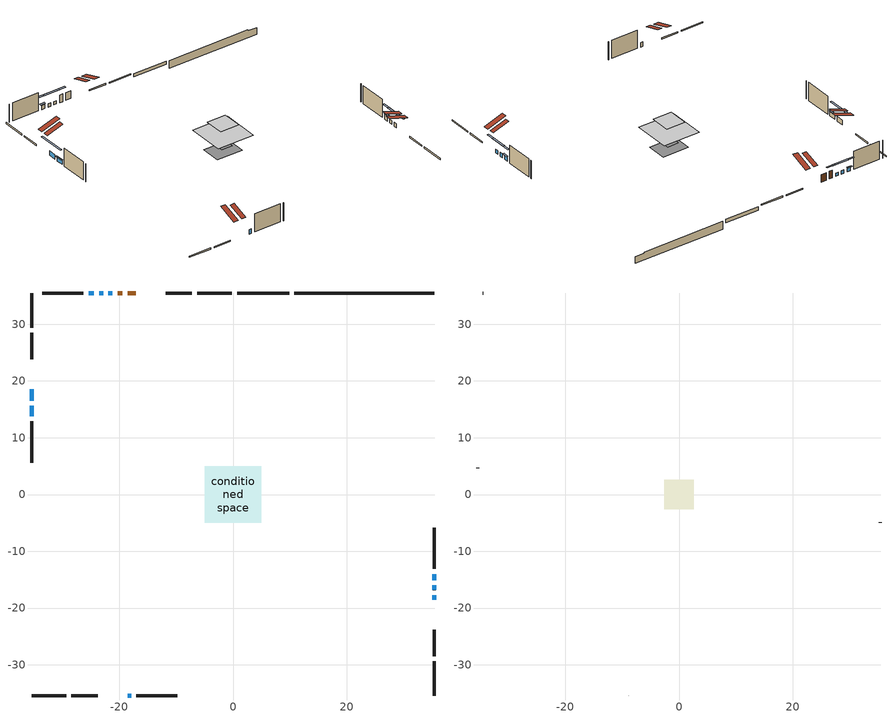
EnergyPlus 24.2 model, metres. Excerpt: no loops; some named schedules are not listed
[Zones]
conditioned space
 floor outside (Floor1 construction): -1.52,-1.52 -1.52,1.52 1.52,1.52 1.52,-1.52 z0.89
 floor adiabatic (Floor3 construction): -1.52,-1.52 -1.52,1.52 1.52,1.52 1.52,-1.52 z0.89
 floor adiabatic (AdiabaticFloorConstruction): -4.94,-4.94 -4.94,4.94 4.94,4.94 4.94,-4.94 z3.33
 floor foundation (Slab1 construction): -3.55,-2.63 -3.55,2.63 3.55,2.63 3.55,-2.63 z-1.39
 floor foundation (Slab2 construction): -1.52,-1.52 -1.52,1.52 1.52,1.52 1.52,-1.52 z0
 wall outside (RimJoist1 construction): -0.21,35.48 -6.3,35.48 / -35.48,-35.48 -29.4,-35.48 / -35.48,35.48 -35.48,29.4 / 35.48,-35.48 35.48,-29.4 z0.89:1.19
 wall outside (RimJoist2 construction): -7.22,35.48 -11.85,35.48 / -28.47,-35.48 -23.84,-35.48 / -35.48,28.47 -35.48,23.84 / 35.48,-28.47 35.48,-23.84 z0.89:1.19
 wall outside (AdiabaticWallConstruction 1): -17.13,35.48 -18.56,35.48 / -19.48,35.48 -20.32,35.48 z0.89:2.92
 wall outside (AdiabaticWallConstruction): 35.48,-18.56 35.48,-17.74 / 35.48,-16.82 35.48,-16 z0.89:1.91; -18.56,-35.48 -17.95,-35.48 z0.89:2.11; -21.24,35.48 -21.95,35.48 / -22.88,35.48 -23.59,35.48 z0.89:1.77; -35.48,18.56 -35.48,16.54 z0.89:2.15; 35.48,-15.07 35.48,-14.02 z0.89:2.19; -24.51,35.48 -25.42,35.48 z0.89:2.02; -35.48,15.62 -35.48,13.79 z0.89:2.03
 wall outside (Wall1 construction): -26.35,35.48 -33.58,35.48 / -17.02,-35.48 -9.79,-35.48 / -35.48,12.86 -35.48,5.63 / 35.48,-13.1 35.48,-5.86 z0.89:5.77
 wall foundation (FoundationWall1 construction): 10.79,35.48,-1.39 10.79,35.48,0.68 33.01,35.48,0.68 33.01,35.48,0.38 35.48,35.48,0.38 35.48,35.48,-1.39
 wall foundation (FoundationWall2 construction): 9.86,35.48 0.72,35.48 z0:0.89
 window (WindowConstruction): 35.48,-18.56 35.48,-17.75 z0.89:1.9
 window (WindowConstruction 8): -18.56,-35.48 -17.95,-35.48 z0.89:2.11
 window (WindowConstruction 1): 35.48,-16.82 35.48,-16 z0.89:1.9
 window (WindowConstruction 2): -21.24,35.48 -21.95,35.48 z0.89:1.77
 window (WindowConstruction 3): -22.88,35.48 -23.59,35.48 z0.89:1.77
 window (WindowConstruction 4): -35.48,18.56 -35.48,16.54 z0.89:2.15
 window (WindowConstruction 5): 35.48,-15.07 35.48,-14.02 z0.89:2.19
 window (WindowConstruction 6): -24.52,35.48 -25.42,35.48 z0.89:2.02
 window (WindowConstruction 7): -35.48,15.61 -35.48,13.79 z0.89:2.03
 door (Door): -17.13,35.48 -18.56,35.48 z0.89:2.92
 door (Door 1): -19.48,35.48 -20.32,35.48 z0.89:2.92
 ceiling adiabatic (AdiabaticFloorConstruction): 4.94,-4.94 4.94,4.94 -4.94,4.94 -4.94,-4.94 z3.33
 roof outside (Roof2 construction): -16.2,35.48,5.77 -16.2,31.05,7.24 -15.03,31.05,7.24 -15.03,35.48,5.77; -19.49,-35.48,5.77 -19.49,-31.05,7.24 -20.66,-31.05,7.24 -20.66,-35.48,5.77; -35.48,19.49,5.77 -31.05,19.49,7.24 -31.05,20.66,7.24 -35.48,20.66,5.77; 35.48,-19.49,5.77 31.05,-19.49,7.24 31.05,-20.66,7.24 35.48,-20.66,5.77
attic - vented
 floor to conditioned space (Floor2 construction Reversed): -2.57,-2.57 -2.57,2.57 2.57,2.57 2.57,-2.57 z5.77
 wall outside (Wall4 construction): -34.51,35.48 -34.55,35.48 / -8.86,-35.48 -8.81,-35.48 / -35.48,4.7 -35.48,4.65 / 35.48,-4.94 35.48,-4.89 z0.89:5.77
 roof outside (Roof1 construction): -14.1,35.48,5.77 -14.1,30.47,7.44 -12.78,30.47,7.44 -12.78,35.48,5.77; -21.59,-35.48,5.77 -21.59,-30.47,7.44 -22.91,-30.47,7.44 -22.91,-35.48,5.77; -35.48,21.59,5.77 -30.47,21.59,7.44 -30.47,22.91,7.44 -35.48,22.91,5.77; 35.48,-21.59,5.77 30.47,-21.59,7.44 30.47,-22.91,7.44 35.48,-22.91,5.77
shading: 35.48,-15.11 35.48,-21.2 35.89,-21.2 35.89,-15.11 z4.54; 35.48,-13.36 35.48,-19.46 35.89,-19.46 35.89,-13.36 z4.54; -24.59,35.48 -18.61,35.48 -18.61,35.89 -24.59,35.89 z4.41; -26.23,35.48 -20.24,35.48 -20.24,35.89 -26.23,35.89 z4.41; -35.48,13.9 -35.48,21.2 -35.89,21.2 -35.89,13.9 z4.79; 35.48,-13.82 35.48,-15.27 35.89,-15.27 35.89,-13.82 z2.39; -25.62,35.48 -24.32,35.48 -24.32,35.89 -25.62,35.89 z2.22; -35.48,13.58 -35.48,15.82 -35.89,15.82 -35.89,13.58 z2.23
[Building]
Building 1: Terrain=Suburbs
[Site:Location]
Winnipeg Intl AP_MB: Latitude {deg}=49.91; Longitude {deg}=-97.24; Time Zone {hr}=-6; Elevation {m}=239; Keep Site Location Information=Yes
[Site:GroundTemperature:Shallow]
-2.46526, -5.11642, -5.32873, -4.07063, 0.979979, 6.00706, 10.3653, 13.1261, 13.3606, 11.1152, 6.8681, 1.99523
[Site:WaterMainsTemperature]
Calculation Method=Schedule; Temperature Schedule=mains temperature schedule
[Material] Roughness=Rough; Thermal Absorptance=0.9
Name | Thickness {m} | Conductivity {W/m-K} | Density {kg/m3} | Specific Heat {J/kg-K} | Solar Absorptance | Visible Absorptance
asphalt or fiberglass shingles | 0.00635 | 0.162714 | 1121.4 | 1465.45 | 0.84 | 0.84
ceiling stud and cavity | 0.1397 | 0.117363 | 65.682 | 1177.47 | 0.7 | 0.7
concrete 4.0 in. | 0.1016 | 1.803125 | 2242.8 | 837.4 | 0.7 | 0.7
concrete 8.0 in. | 0.2032 | 1.803125 | 2242.8 | 837.4 | 0.7 | 0.7
door material | 0.04445 | 0.188738 | 512.64 | 1214.23 | 0.7 | 0.7
door material 1 | 0.04445 | 0.0451087 | 512.64 | 1214.23 | 0.7 | 0.7
exterior vertical ins | 0.00497452 | 0.029427 | 32.04 | 1214.23 | 0.7 | 0.7
floor covering | 0.0127 | 0.0433444 | 54.468 | 1339.84 | 0.6 | 0.6
floor covering 1 | 0.0127 | 9.015625 | 54.468 | 1339.84 | 0.6 | 0.6
floor rigid ins; wall rigid ins | 0.512978 | 0.029427 | 32.04 | 1214.23 | 0.7 | 0.7
floor stud and cavity | 0.1397 | 1.61265 | 92.3553 | 1139.71 | 0.7 | 0.7
floor stud and cavity 1 | 0.0889 | 0.234607 | 50.32683 | 1063.81 | 0.7 | 0.7
floor stud and cavity 2 | 0.1397 | 1.75129 | 37.0049 | 1207.88 | 0.7 | 0.7
furniture material conditioned space 1 | 0.1524 | 0.115458 | 640.8 | 1214.23 | 0.6 | 0.6
gypsum board | 0.0127 | 0.160291 | 801 | 837.4 | 0.6 | 0.6
gypsum board 1 | 0.0127 | 0.160291 | 801 | 837.4 | 0.7 | 0.7
osb sheathing 0.5 in. | 0.0127 | 0.115458 | 512.64 | 1214.23 | 0.7 | 0.7
osb sheathing 0.75 in. | 0.01905 | 0.115458 | 512.64 | 1214.23 | 0.7 | 0.7
osb sheathing 2.0 in. | 0.0508 | 0.115458 | 512.64 | 1214.23 | 0.7 | 0.7
rim joist stud and cavity | 0.0508 | 0.177588 | 50.32683 | 1063.81 | 0.6 | 0.6
rim joist stud and cavity 1 | 0.0508 | 0.143119 | 125.044 | 1163.47 | 0.6 | 0.6
roof stud and cavity | 0.2032 | 0.171018 | 78.34581 | 1123.46 | 0.7 | 0.7
wall stud and cavity | 0.1397 | 0.230639 | 139.0536 | 1170.24 | 0.7 | 0.7
wall stud and cavity 1 | 0.0889 | 6.9971 | 50.32683 | 1063.81 | 0.6 | 0.6
wall stud and cavity 2 | 0.0889 | 0.380278 | 52.3479 | 1209.89 | 0.7 | 0.7
wall stud and cavity 3 | 0.0889 | 0.391764 | 83.0341 | 1211.67 | 0.7 | 0.7
wood siding | 0.0254 | 0.102417 | 544.68 | 1172.36 | 0.4 | 0.4
wood siding 1 | 0.00254 | 0.102417 | 544.68 | 1172.36 | 0.4 | 0.4
wood siding 2; wood siding 3; wood siding 4 | 0.0254 | 0.102417 | 544.68 | 1172.36 | 0.7 | 0.7
[WindowMaterial:SimpleGlazingSystem]
Name | U-Factor {W/m2-K} | Solar Heat Gain Coefficient
WindowMaterial | 4.92339 | 0.64
WindowMaterial 1 | 5.54627 | 0.72
WindowMaterial 2 | 3.03773 | 0.48
WindowMaterial 3 | 5.43441 | 0.7
WindowMaterial 4 | 5.69447 | 0.74
WindowMaterial 5 | 4.48619 | 0.67
WindowMaterial 6 | 5.62065 | 0.73
WindowMaterial 7 | 4.709901 | 0.65
WindowMaterial 8 | 6.50188 | 0.55
[Construction]
AdiabaticFloorConstruction: floor stud and cavity 2, floor rigid ins, osb sheathing 0.75 in., floor covering
AdiabaticWallConstruction: wood siding 3, wall rigid ins, wall stud and cavity 2, gypsum board
AdiabaticWallConstruction 1: wood siding 4, wall rigid ins, wall stud and cavity 2, gypsum board
Door: door material
Door 1: door material 1
Floor1 construction: floor stud and cavity, osb sheathing 0.75 in., floor covering
Floor2 construction Reversed: gypsum board, ceiling stud and cavity
Floor3 construction: floor stud and cavity 1, floor covering 1
FoundationWall1 construction: concrete 8.0 in.
FoundationWall2 construction: concrete 8.0 in., gypsum board 1
furniture construction conditioned space 1: furniture material conditioned space 1
PartitionWallConstruction: gypsum board, wall stud and cavity 3, gypsum board
RimJoist1 construction: wood siding 2, rim joist stud and cavity
RimJoist2 construction: wood siding 2, osb sheathing 2.0 in., rim joist stud and cavity 1
Roof1 construction: asphalt or fiberglass shingles
Roof2 construction: asphalt or fiberglass shingles, osb sheathing 0.75 in., roof stud and cavity, gypsum board
Slab1 construction; Slab2 construction: concrete 4.0 in.
Wall1 construction: wood siding, osb sheathing 0.5 in., wall stud and cavity, gypsum board
Wall4 construction: wood siding 1, wall stud and cavity 1
WindowConstruction: WindowMaterial
WindowConstruction 1: WindowMaterial 1
WindowConstruction 2: WindowMaterial 2
WindowConstruction 3: WindowMaterial 3
WindowConstruction 4: WindowMaterial 4
WindowConstruction 5: WindowMaterial 5
WindowConstruction 6: WindowMaterial 6
WindowConstruction 7: WindowMaterial 7
WindowConstruction 8: WindowMaterial 8
[Zone] Multiplier=1; Part of Total Floor Area=Yes
Name | Volume {m3}
attic - vented | 7.18168
conditioned space | 337.7
[Space]
Name | Zone | Volume {m3}
attic - vented 1 | attic - vented | 7.18168
conditioned space 1 | conditioned space | 337.7
[ZoneInfiltration:EffectiveLeakageArea]
infil attic - vented 1: Zone or Space=attic - vented 1; Schedule=Always On Discrete; Effective Air Leakage Area {cm2}=882.667; Stack Coefficient=0.000455301; Wind Coefficient=1.44168e-05
[ZoneMixing]
whole house fan mix: Zone or Space=attic - vented; Schedule=Always On Continuous; Design Flow Rate Calculation Method=Flow/Zone; Design Flow Rate {m3/s}=0; Source Zone or Space=conditioned space
[SurfaceProperty:ExposedFoundationPerimeter] Exposed Perimeter Calculation Method=TotalExposedPerimeter
Name | Total Exposed Perimeter {m}
Slab1 | 24.689
Slab2 | 9.144
[InternalMass] Zone or ZoneList=conditioned space; Space or SpaceList=conditioned space 1
Name | Construction | Surface Area {m2}
furniture mass conditioned space 1 | furniture construction conditioned space 1 | 65.1733
partition wall mass | PartitionWallConstruction | 153.637
[Lights]
interior lighting: Zone or ZoneList or Space or SpaceList=conditioned space 1; Schedule=interior lighting schedule; Design Level Calculation Method=LightingLevel; Lighting Level {W}=343.2; Return Air Fraction=0; Fraction Radiant=0.6; Fraction Visible=0.2; Fraction Replaceable=1
[People]
occupants: Zone or ZoneList or Space or SpaceList=conditioned space 1; Number of People Schedule=occupants schedule; Number of People Calculation Method=People; Number of People=3; Fraction Radiant=0.314171; Sensible Heat Fraction=0.56303; Activity Level Schedule=occupants activity schedule; Carbon Dioxide Generation Rate {m3/s-W}=0; Enable ASHRAE 55 Comfort Warnings=No; Mean Radiant Temperature Calculation Type=EnclosureAveraged
[ElectricEquipment] Zone or ZoneList or Space or SpaceList=conditioned space 1; Design Level Calculation Method=EquipmentLevel
Name | Schedule | Design Level {W} | Fraction Latent | Fraction Radiant | Fraction Lost
clothes dryer | clothes dryer schedule | 140.772 | 0.015 | 0.081 | 0.85
clothes washer | clothes washer schedule | 32.1985 | 0.03 | 0.162 | 0.7
cooking range | cooking range schedule | 215.147 | 0.08 | 0.432 | 0.2
dishwasher | dishwasher schedule | 66.8632 | 0.3 | 0.18 | 0.4
fridge | fridge schedule | 72.9452 | 0 | 0.6 | 0
mech vent house fan | mech vent house fan schedule | 0 | 0 | 0 | 1
mech vent house fan cfis | mech vent house fan cfis schedule | 0 | 0 | 0 | 0
misc plug loads | misc plug loads schedule | 494.7 | 0.045 | 0.513 | 0.1
whole house fan | Always On Discrete | 0 | 0 | 0 | 1
[OtherEquipment] Zone or ZoneList or Space or SpaceList=conditioned space 1; Design Level Calculation Method=EquipmentLevel
Name | Fuel Type | Schedule | Design Level {W} | Fraction Latent | Fraction Radiant | Fraction Lost
clothes dryer 1 | Electricity | clothes dryer schedule | 0 | 0.015 | 0.081 | 0.85
cooking range 1 | Electricity | cooking range schedule | 0 | 0.08 | 0.432 | 0.2
general water use latent | None | general water use schedule | 62.594 | 1 | 0 | 0
general water use sensible | None | general water use schedule | -61.6891 | 0 | 0.6 | 0
mech vent house fan latent load | None | Always On Discrete | 0 | 1 | 0 | 0
mech vent house fan sensible load | None | Always On Discrete | 0 | 0 | 0 | 0
water heater energy adjustment1 | NaturalGas | Always On Discrete | 0.01 | 0 | 0 | 1
[ZoneInfiltration:DesignFlowRate] Zone or ZoneList or Space or SpaceList=conditioned space 1; Schedule=Always On Discrete; Design Flow Rate Calculation Method=Flow/Zone; Design Flow Rate {m3/s}=0
infil flow; natural vent flow; whole house fan flow
[AvailabilityManager:Scheduled]
furnace airloop Availability Manager: Schedule=Always On Discrete
[Foundation:Kiva] Initial Indoor Air Temperature {C}=21; Wall Depth Below Slab {m}=0.2032
Name | Wall Height Above Grade {m} | Custom Block Material Name 1 | Custom Block Depth 1 {m} | Custom Block X Position 1 {m} | Custom Block Z Position 1 {m}
Foundation Kiva 1 | 0.679978
Foundation Kiva 2 | 0.889986 | exterior vertical ins | 0.889986 | 0.2159 | 0
[Foundation:Kiva:Settings]
Soil Conductivity {W/m-K}=0.849921; Soil Density {kg/m3}=1842.3; Soil Specific Heat {J/kg-K}=418.7; Ground Solar Absorptivity=0.9; Ground Thermal Absorptivity=0.9; Ground Surface Roughness {m}=0.03; Far-Field Width {m}=40; Deep-Ground Boundary Condition=ZeroFlux; Deep-Ground Depth {m}=40; Minimum Cell Dimension {m}=0.2; Maximum Cell Growth Coefficient=3; Simulation Timestep=Timestep
[Exterior:Lights]
exterior lighting: Schedule=exterior lighting schedule; Design Level {W}=75.6
[EnergyManagementSystem:GlobalVariable]
furnace_airloop_Fan_RTF
infil_program_Qfan
infil_program_Qinf
natural_vent_program_Qnv
natural_vent_program_Qwhf
[EnergyManagementSystem:Sensor]
Name | Output:Variable or Output:Meter Index Key | Output:Variable or Output:Meter
airflow_gain | infil flow | Infiltration Sensible Heat Gain Energy
airflow_gain_1 | natural vent flow | Infiltration Sensible Heat Gain Energy
airflow_gain_2 | whole house fan flow | Infiltration Sensible Heat Gain Energy
airflow_loss | infil flow | Infiltration Sensible Heat Loss Energy
airflow_loss_1 | natural vent flow | Infiltration Sensible Heat Loss Energy
airflow_loss_2 | whole house fan flow | Infiltration Sensible Heat Loss Energy
clg_load_cond |  | Cooling:EnergyTransfer:Zone:CONDITIONED SPACE
clg_sp_s; clg_sp_s_1 | cooling setpoint | Schedule Value
clothes_dryer_exhaust_0_sch_s | clothes dryer exhaust 0 schedule | Schedule Value
cool_season | cooling season schedule | Schedule Value
htg_load_cond |  | Heating:EnergyTransfer:Zone:CONDITIONED SPACE
htg_sp_s; htg_sp_s_1 | heating setpoint | Schedule Value
ig_ee_conv | clothes dryer | Electric Equipment Convective Heating Energy
ig_ee_conv_2 | cooking range | Electric Equipment Convective Heating Energy
ig_ee_conv_4 | fridge | Electric Equipment Convective Heating Energy
ig_ee_conv_5 | misc plug loads | Electric Equipment Convective Heating Energy
ig_ee_conv_6 | whole house fan | Electric Equipment Convective Heating Energy
ig_ee_rad | clothes dryer | Electric Equipment Radiant Heating Energy
ig_ee_rad_2 | cooking range | Electric Equipment Radiant Heating Energy
ig_ee_rad_4 | fridge | Electric Equipment Radiant Heating Energy
ig_ee_rad_5 | misc plug loads | Electric Equipment Radiant Heating Energy
ig_ee_rad_6 | whole house fan | Electric Equipment Radiant Heating Energy
ig_lgt_conv | interior lighting | Lights Convective Heating Energy
ig_lgt_rad | interior lighting | Lights Radiant Heating Energy
ig_lgt_vis | interior lighting | Lights Visible Radiation Heating Energy
ig_oe_conv | clothes dryer 1 | Other Equipment Convective Heating Energy
ig_oe_conv_1 | cooking range 1 | Other Equipment Convective Heating Energy
ig_oe_conv_2 | general water use latent | Other Equipment Convective Heating Energy
ig_oe_conv_3 | general water use sensible | Other Equipment Convective Heating Energy
ig_oe_conv_4 | water heater energy adjustment1 | Other Equipment Convective Heating Energy
ig_oe_rad | clothes dryer 1 | Other Equipment Radiant Heating Energy
ig_oe_rad_1 | cooking range 1 | Other Equipment Radiant Heating Energy
ig_oe_rad_2 | general water use latent | Other Equipment Radiant Heating Energy
ig_oe_rad_3 | general water use sensible | Other Equipment Radiant Heating Energy
ig_oe_rad_4 | water heater energy adjustment1 | Other Equipment Radiant Heating Energy
ig_ppl_conv | occupants | People Convective Heating Energy
ig_ppl_rad | occupants | People Radiant Heating Energy
im_conv | furniture mass conditioned space 1 | Surface Inside Face Convection Heat Gain Energy
im_conv_1 | partition wall mass | Surface Inside Face Convection Heat Gain Energy
im_ig | furniture mass conditioned space 1 | Surface Inside Face Internal Gains Radiation Heat Gain Energy
im_ig_1 | partition wall mass | Surface Inside Face Internal Gains Radiation Heat Gain Energy
im_lgt | furniture mass conditioned space 1 | Surface Inside Face Lights Radiation Heat Gain Energy
im_lgt_1 | partition wall mass | Surface Inside Face Lights Radiation Heat Gain Energy
im_sol | furniture mass conditioned space 1 | Surface Inside Face Solar Radiation Heat Gain Energy
im_sol_1 | partition wall mass | Surface Inside Face Solar Radiation Heat Gain Energy
im_surf | furniture mass conditioned space 1 | Surface Inside Face Net Surface Thermal Radiation Heat Gain Energy
im_surf_1 | partition wall mass | Surface Inside Face Net Surface Thermal Radiation Heat Gain Energy
mv_conv | mech vent house fan | Electric Equipment Convective Heating Energy
mv_conv_1 | mech vent house fan cfis | Electric Equipment Convective Heating Energy
mv_conv_2 | mech vent house fan latent load | Other Equipment Convective Heating Energy
mv_conv_3 | mech vent house fan sensible load | Other Equipment Convective Heating Energy
mv_rad | mech vent house fan | Electric Equipment Radiant Heating Energy
mv_rad_1 | mech vent house fan cfis | Electric Equipment Radiant Heating Energy
mv_rad_2 | mech vent house fan latent load | Other Equipment Radiant Heating Energy
mv_rad_3 | mech vent house fan sensible load | Other Equipment Radiant Heating Energy
natural_vent_s | natural vent schedule | Schedule Value
out_pb_s |  | Site Outdoor Air Barometric Pressure
out_wt_s |  | Site Outdoor Air Humidity Ratio
site_vw_s |  | Site Wind Speed
ss_back_out | Window1 | Surface Window Shortwave from Zone Back Out Window Heat Transfer Rate
ss_back_out_1 | Window11 | Surface Window Shortwave from Zone Back Out Window Heat Transfer Rate
ss_back_out_2 | Window2 | Surface Window Shortwave from Zone Back Out Window Heat Transfer Rate
ss_back_out_3 | Window3 | Surface Window Shortwave from Zone Back Out Window Heat Transfer Rate
ss_back_out_4 | Window4 | Surface Window Shortwave from Zone Back Out Window Heat Transfer Rate
ss_back_out_5 | Window5 | Surface Window Shortwave from Zone Back Out Window Heat Transfer Rate
ss_back_out_6 | Window7 | Surface Window Shortwave from Zone Back Out Window Heat Transfer Rate
ss_back_out_7 | Window8 | Surface Window Shortwave from Zone Back Out Window Heat Transfer Rate
ss_back_out_8 | Window9 | Surface Window Shortwave from Zone Back Out Window Heat Transfer Rate
ss_conv | Door1 | Surface Inside Face Convection Heat Gain Energy
ss_conv_1 | Door3 | Surface Inside Face Convection Heat Gain Energy
ss_conv_10 | Window9 | Surface Inside Face Convection Heat Gain Energy
ss_conv_2 | Window1 | Surface Inside Face Convection Heat Gain Energy
ss_conv_3 | Window11 | Surface Inside Face Convection Heat Gain Energy
ss_conv_4 | Window2 | Surface Inside Face Convection Heat Gain Energy
ss_conv_5 | Window3 | Surface Inside Face Convection Heat Gain Energy
ss_conv_6 | Window4 | Surface Inside Face Convection Heat Gain Energy
ss_conv_7 | Window5 | Surface Inside Face Convection Heat Gain Energy
ss_conv_8 | Window7 | Surface Inside Face Convection Heat Gain Energy
ss_conv_9 | Window8 | Surface Inside Face Convection Heat Gain Energy
ss_ig | Door1 | Surface Inside Face Internal Gains Radiation Heat Gain Energy
ss_ig_1 | Door3 | Surface Inside Face Internal Gains Radiation Heat Gain Energy
ss_ig_10 | Window9 | Surface Inside Face Internal Gains Radiation Heat Gain Energy
ss_ig_2 | Window1 | Surface Inside Face Internal Gains Radiation Heat Gain Energy
ss_ig_3 | Window11 | Surface Inside Face Internal Gains Radiation Heat Gain Energy
ss_ig_4 | Window2 | Surface Inside Face Internal Gains Radiation Heat Gain Energy
ss_ig_5 | Window3 | Surface Inside Face Internal Gains Radiation Heat Gain Energy
ss_ig_6 | Window4 | Surface Inside Face Internal Gains Radiation Heat Gain Energy
ss_ig_7 | Window5 | Surface Inside Face Internal Gains Radiation Heat Gain Energy
ss_ig_8 | Window7 | Surface Inside Face Internal Gains Radiation Heat Gain Energy
ss_ig_9 | Window8 | Surface Inside Face Internal Gains Radiation Heat Gain Energy
ss_lgt | Door1 | Surface Inside Face Lights Radiation Heat Gain Energy
ss_lgt_1 | Door3 | Surface Inside Face Lights Radiation Heat Gain Energy
ss_sol | Door1 | Surface Inside Face Solar Radiation Heat Gain Energy
ss_sol_1 | Door3 | Surface Inside Face Solar Radiation Heat Gain Energy
ss_surf | Door1 | Surface Inside Face Net Surface Thermal Radiation Heat Gain Energy
ss_surf_1 | Door3 | Surface Inside Face Net Surface Thermal Radiation Heat Gain Energy
ss_surf_10 | Window9 | Surface Inside Face Net Surface Thermal Radiation Heat Gain Energy
ss_surf_2 | Window1 | Surface Inside Face Net Surface Thermal Radiation Heat Gain Energy
ss_surf_3 | Window11 | Surface Inside Face Net Surface Thermal Radiation Heat Gain Energy
ss_surf_4 | Window2 | Surface Inside Face Net Surface Thermal Radiation Heat Gain Energy
ss_surf_5 | Window3 | Surface Inside Face Net Surface Thermal Radiation Heat Gain Energy
ss_surf_6 | Window4 | Surface Inside Face Net Surface Thermal Radiation Heat Gain Energy
ss_surf_7 | Window5 | Surface Inside Face Net Surface Thermal Radiation Heat Gain Energy
ss_surf_8 | Window7 | Surface Inside Face Net Surface Thermal Radiation Heat Gain Energy
ss_surf_9 | Window8 | Surface Inside Face Net Surface Thermal Radiation Heat Gain Energy
ss_trans_in | Window1 | Surface Window Transmitted Solar Radiation Rate
ss_trans_in_1 | Window11 | Surface Window Transmitted Solar Radiation Rate
ss_trans_in_2 | Window2 | Surface Window Transmitted Solar Radiation Rate
ss_trans_in_3 | Window3 | Surface Window Transmitted Solar Radiation Rate
ss_trans_in_4 | Window4 | Surface Window Transmitted Solar Radiation Rate
ss_trans_in_5 | Window5 | Surface Window Transmitted Solar Radiation Rate
ss_trans_in_6 | Window7 | Surface Window Transmitted Solar Radiation Rate
ss_trans_in_7 | Window8 | Surface Window Transmitted Solar Radiation Rate
ss_trans_in_8 | Window9 | Surface Window Transmitted Solar Radiation Rate
ss_trans_out | Window1 | Surface Inside Face Initial Transmitted Diffuse Transmitted Out Window Solar Radiation Rate
ss_trans_out_1 | Window11 | Surface Inside Face Initial Transmitted Diffuse Transmitted Out Window Solar Radiation Rate
ss_trans_out_2 | Window2 | Surface Inside Face Initial Transmitted Diffuse Transmitted Out Window Solar Radiation Rate
ss_trans_out_3 | Window3 | Surface Inside Face Initial Transmitted Diffuse Transmitted Out Window Solar Radiation Rate
ss_trans_out_4 | Window4 | Surface Inside Face Initial Transmitted Diffuse Transmitted Out Window Solar Radiation Rate
ss_trans_out_5 | Window5 | Surface Inside Face Initial Transmitted Diffuse Transmitted Out Window Solar Radiation Rate
ss_trans_out_6 | Window7 | Surface Inside Face Initial Transmitted Diffuse Transmitted Out Window Solar Radiation Rate
ss_trans_out_7 | Window8 | Surface Inside Face Initial Transmitted Diffuse Transmitted Out Window Solar Radiation Rate
ss_trans_out_8 | Window9 | Surface Inside Face Initial Transmitted Diffuse Transmitted Out Window Solar Radiation Rate
s_conv | Floor1 | Surface Inside Face Convection Heat Gain Energy
s_conv_1 | Floor2 | Surface Inside Face Convection Heat Gain Energy
s_conv_10 | RimJoist1:90 | Surface Inside Face Convection Heat Gain Energy
s_conv_11 | RimJoist2:0 | Surface Inside Face Convection Heat Gain Energy
s_conv_12 | RimJoist2:180 | Surface Inside Face Convection Heat Gain Energy
s_conv_13 | RimJoist2:270 | Surface Inside Face Convection Heat Gain Energy
s_conv_14 | RimJoist2:90 | Surface Inside Face Convection Heat Gain Energy
s_conv_15 | Roof2:0 | Surface Inside Face Convection Heat Gain Energy
s_conv_16 | Roof2:180 | Surface Inside Face Convection Heat Gain Energy
s_conv_17 | Roof2:270 | Surface Inside Face Convection Heat Gain Energy
s_conv_18 | Roof2:90 | Surface Inside Face Convection Heat Gain Energy
s_conv_19 | Slab1 | Surface Inside Face Convection Heat Gain Energy
s_conv_2 | Floor3 | Surface Inside Face Convection Heat Gain Energy
s_conv_20 | Slab2 | Surface Inside Face Convection Heat Gain Energy
s_conv_21 | Wall1:0 | Surface Inside Face Convection Heat Gain Energy
